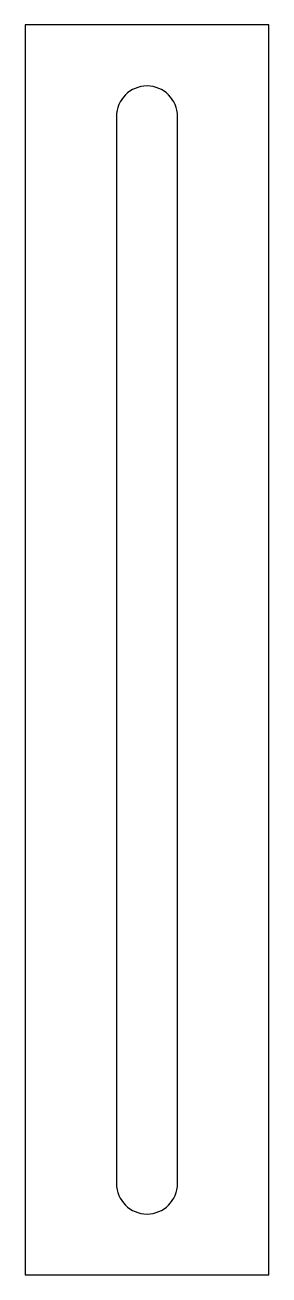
# Model space of a CAD drawing. Header units: millimetres. Extents: x -36 to 4, y -90 to 115.
import ezdxf

# ---------------------------------------------------------------- set-up
doc = ezdxf.new("R2010")
doc.units = ezdxf.units.MM

msp = doc.modelspace()

# ---------------------------------------------------------------- linework, layer by layer
at = {"color": 7, "linetype": 'Continuous', "lineweight": 25}
for p, q in [((3.62, 114.63), (-36.38, 114.63)), ((-36.38, 114.63), (-36.38, -90.37)), ((3.62, -90.37), (3.62, 114.63)), ((-21.38, 99.63), (-21.38, -75.37)), ((-11.38, -75.37), (-11.38, 99.63)), ((-36.38, -90.37), (3.62, -90.37))]:
    msp.add_line(p, q, dxfattribs=at)
for centre, start, end in [((-16.38, 99.63), 0, 180), ((-16.38, -75.37), 180, 0)]:
    msp.add_arc(centre, 5, start, end, dxfattribs=at)

doc.saveas('drawing.dxf')
